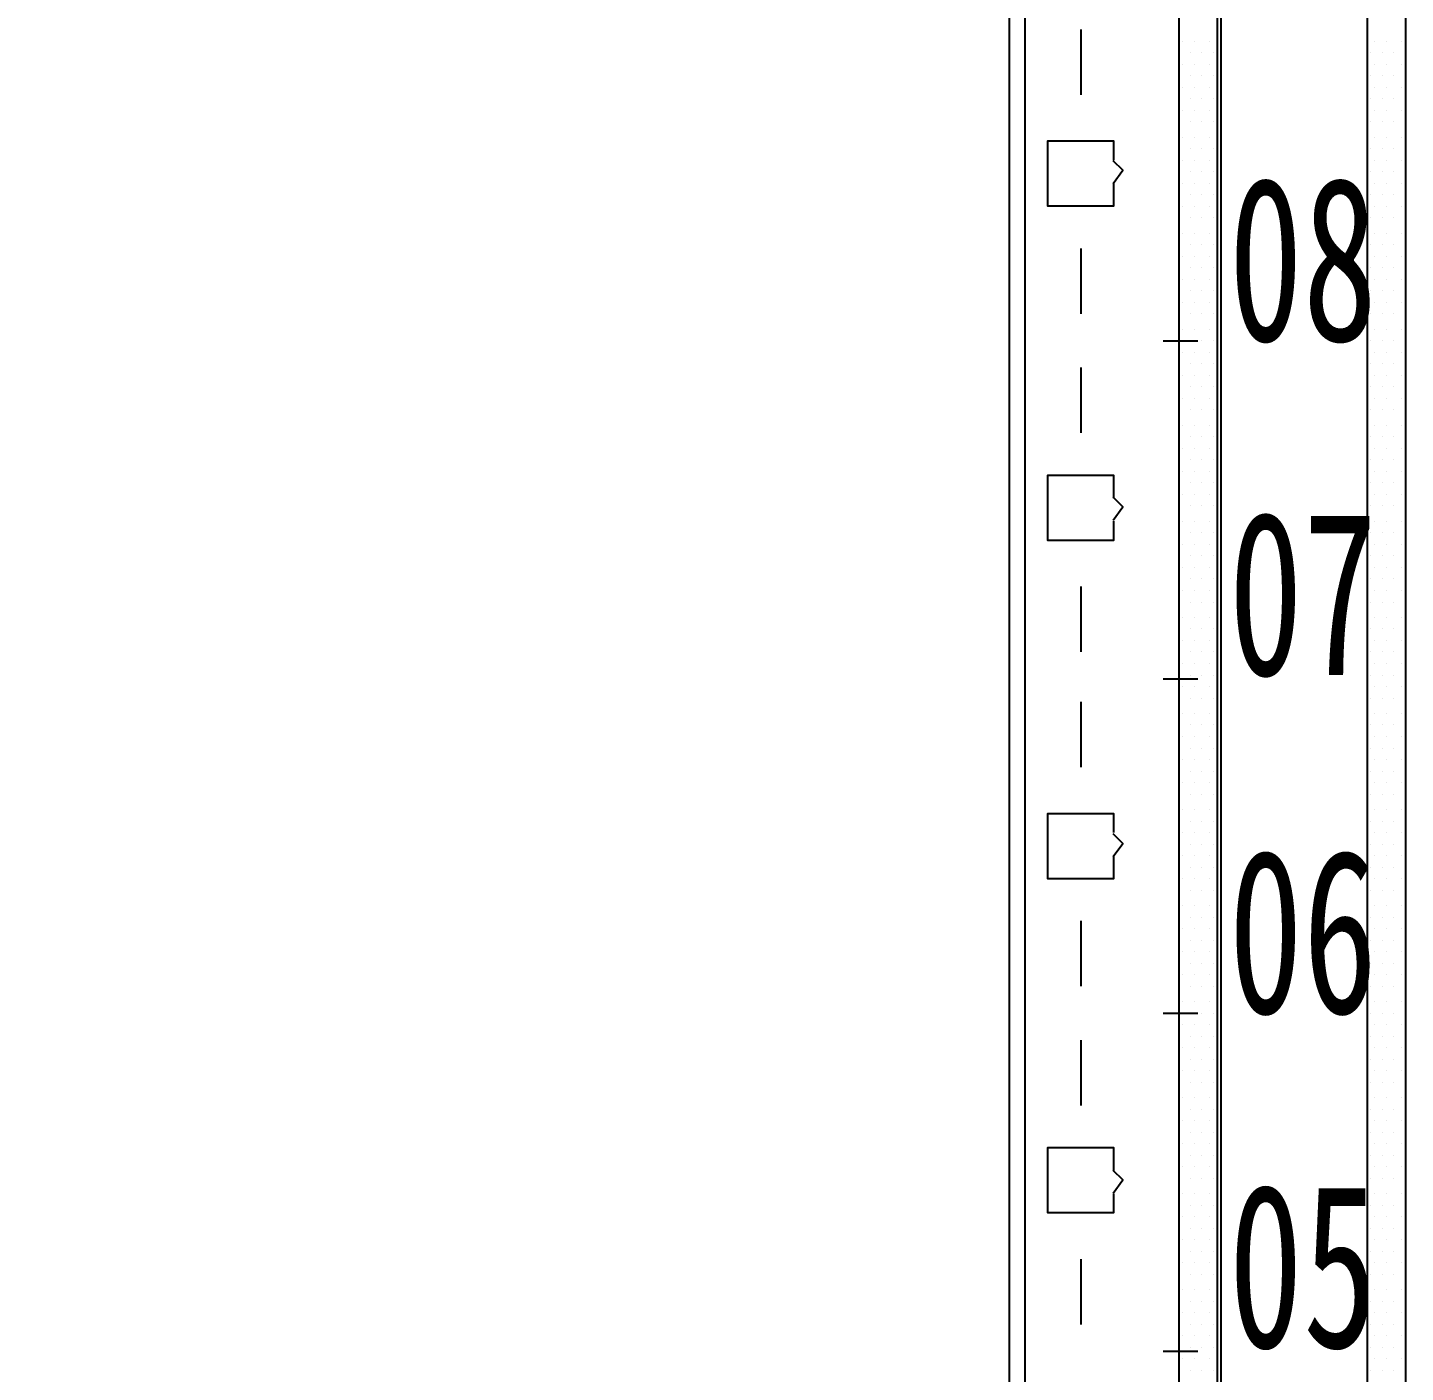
# Model space of a CAD drawing. Header units: metres. Extents: x 17 to 1264, y 17 to 859.
# Drawn here: x 422.3 to 473.9, y 175.3 to 225.7 of the extents above; entities that cross this region are included whole.
import ezdxf

# ---------------------------------------------------------------- set-up
doc = ezdxf.new("R2010")
doc.units = ezdxf.units.M
for name, color, linetype in [('LINES', 7, 'Continuous'), ('POLYLINES', 4, 'Continuous'), ('RECTS', 7, 'Continuous'), ('TEXTS', 3, 'Continuous')]:
    doc.layers.add(name, color=color, linetype=linetype)

msp = doc.modelspace()

# ---------------------------------------------------------------- linework, layer by layer
at = {"layer": 'LINES'}
for p, q in [((459.066, 125.712), (459.066, 721.008)), ((461.73, 225.648), (461.73, 223.2)), ((465.546, 225.216), (465.546, 225.216)), ((465.978, 225.216), (465.978, 225.216)), ((466.554, 225.216), (466.554, 225.216)), ((472.746, 225.216), (472.746, 225.216)), ((473.178, 225.216), (473.178, 225.216)), ((473.754, 225.216), (473.754, 225.216)), ((465.834, 224.784), (465.834, 224.784)), ((466.266, 224.784), (466.266, 224.784)), ((466.698, 224.784), (466.698, 224.784)), ((472.602, 224.784), (472.602, 224.784)), ((473.034, 224.784), (473.034, 224.784)), ((473.466, 224.784), (473.466, 224.784)), ((465.546, 224.352), (465.546, 224.352)), ((465.978, 224.352), (465.978, 224.352)), ((466.554, 224.352), (466.554, 224.352)), ((472.746, 224.352), (472.746, 224.352)), ((473.178, 224.352), (473.178, 224.352)), ((473.754, 224.352), (473.754, 224.352)), ((465.834, 223.92), (465.834, 223.92)), ((466.266, 223.92), (466.266, 223.92)), ((466.698, 223.92), (466.698, 223.92)), ((472.602, 223.92), (472.602, 223.92)), ((473.034, 223.92), (473.034, 223.92)), ((473.466, 223.92), (473.466, 223.92)), ((465.546, 223.488), (465.546, 223.488)), ((465.834, 223.056), (465.834, 223.056)), ((465.978, 223.488), (465.978, 223.488)), ((466.266, 223.056), (466.266, 223.056)), ((466.554, 223.488), (466.554, 223.488)), ((466.698, 223.056), (466.698, 223.056)), ((472.602, 223.056), (472.602, 223.056)), ((472.746, 223.488), (472.746, 223.488)), ((473.034, 223.056), (473.034, 223.056)), ((473.178, 223.488), (473.178, 223.488)), ((473.466, 223.056), (473.466, 223.056)), ((473.754, 223.488), (473.754, 223.488)), ((465.546, 222.624), (465.546, 222.624)), ((465.978, 222.624), (465.978, 222.624)), ((466.554, 222.624), (466.554, 222.624)), ((472.746, 222.624), (472.746, 222.624)), ((473.178, 222.624), (473.178, 222.624)), ((473.754, 222.624), (473.754, 222.624)), ((465.834, 222.192), (465.834, 222.192)), ((466.266, 222.192), (466.266, 222.192)), ((466.698, 222.192), (466.698, 222.192)), ((472.602, 222.192), (472.602, 222.192)), ((473.034, 222.192), (473.034, 222.192)), ((473.466, 222.192), (473.466, 222.192)), ((465.546, 221.616), (465.546, 221.616)), ((465.978, 221.616), (465.978, 221.616)), ((466.554, 221.616), (466.554, 221.616)), ((472.746, 221.616), (472.746, 221.616)), ((473.178, 221.616), (473.178, 221.616)), ((473.754, 221.616), (473.754, 221.616)), ((465.834, 221.184), (465.834, 221.184)), ((466.266, 221.184), (466.266, 221.184)), ((466.698, 221.184), (466.698, 221.184)), ((472.602, 221.184), (472.602, 221.184)), ((473.034, 221.184), (473.034, 221.184)), ((473.466, 221.184), (473.466, 221.184)), ((465.546, 220.752), (465.546, 220.752)), ((465.978, 220.752), (465.978, 220.752)), ((466.554, 220.752), (466.554, 220.752)), ((472.746, 220.752), (472.746, 220.752)), ((473.178, 220.752), (473.178, 220.752)), ((473.754, 220.752), (473.754, 220.752)), ((465.834, 220.32), (465.834, 220.32)), ((466.266, 220.32), (466.266, 220.32)), ((466.698, 220.32), (466.698, 220.32)), ((472.602, 220.32), (472.602, 220.32)), ((473.034, 220.32), (473.034, 220.32)), ((473.466, 220.32), (473.466, 220.32)), ((465.546, 219.888), (465.546, 219.888)), ((465.834, 219.456), (465.834, 219.456)), ((465.978, 219.888), (465.978, 219.888)), ((466.266, 219.456), (466.266, 219.456)), ((466.554, 219.888), (466.554, 219.888)), ((466.698, 219.456), (466.698, 219.456)), ((472.602, 219.456), (472.602, 219.456)), ((472.746, 219.888), (472.746, 219.888)), ((473.034, 219.456), (473.034, 219.456)), ((473.178, 219.888), (473.178, 219.888)), ((473.466, 219.456), (473.466, 219.456)), ((473.754, 219.888), (473.754, 219.888)), ((465.546, 219.024), (465.546, 219.024)), ((465.978, 219.024), (465.978, 219.024)), ((466.554, 219.024), (466.554, 219.024)), ((472.746, 219.024), (472.746, 219.024)), ((473.178, 219.024), (473.178, 219.024)), ((473.754, 219.024), (473.754, 219.024)), ((465.834, 218.592), (465.834, 218.592)), ((466.266, 218.592), (466.266, 218.592)), ((466.698, 218.592), (466.698, 218.592)), ((472.602, 218.592), (472.602, 218.592)), ((473.034, 218.592), (473.034, 218.592)), ((473.466, 218.592), (473.466, 218.592)), ((465.546, 218.016), (465.546, 218.016)), ((465.978, 218.016), (465.978, 218.016)), ((466.554, 218.016), (466.554, 218.016)), ((472.746, 218.016), (472.746, 218.016)), ((473.178, 218.016), (473.178, 218.016)), ((473.754, 218.016), (473.754, 218.016)), ((461.73, 217.44), (461.73, 214.992)), ((465.834, 217.584), (465.834, 217.584)), ((466.266, 217.584), (466.266, 217.584)), ((466.698, 217.584), (466.698, 217.584)), ((472.602, 217.584), (472.602, 217.584)), ((473.034, 217.584), (473.034, 217.584)), ((473.466, 217.584), (473.466, 217.584)), ((465.546, 217.152), (465.546, 217.152)), ((465.978, 217.152), (465.978, 217.152)), ((466.554, 217.152), (466.554, 217.152)), ((472.746, 217.152), (472.746, 217.152)), ((473.178, 217.152), (473.178, 217.152)), ((473.754, 217.152), (473.754, 217.152)), ((465.834, 216.72), (465.834, 216.72)), ((466.266, 216.72), (466.266, 216.72)), ((466.698, 216.72), (466.698, 216.72)), ((472.602, 216.72), (472.602, 216.72)), ((473.034, 216.72), (473.034, 216.72)), ((473.466, 216.72), (473.466, 216.72)), ((465.546, 216.288), (465.546, 216.288)), ((465.834, 215.856), (465.834, 215.856)), ((465.978, 216.288), (465.978, 216.288)), ((466.266, 215.856), (466.266, 215.856)), ((466.554, 216.288), (466.554, 216.288)), ((466.698, 215.856), (466.698, 215.856)), ((472.602, 215.856), (472.602, 215.856)), ((472.746, 216.288), (472.746, 216.288)), ((473.034, 215.856), (473.034, 215.856)), ((473.178, 216.288), (473.178, 216.288)), ((473.466, 215.856), (473.466, 215.856)), ((473.754, 216.288), (473.754, 216.288)), ((465.546, 215.424), (465.546, 215.424)), ((465.978, 215.424), (465.978, 215.424)), ((466.554, 215.424), (466.554, 215.424)), ((472.746, 215.424), (472.746, 215.424)), ((473.178, 215.424), (473.178, 215.424)), ((473.754, 215.424), (473.754, 215.424)), ((465.834, 214.992), (465.834, 214.992)), ((466.266, 214.992), (466.266, 214.992)), ((466.698, 214.992), (466.698, 214.992)), ((472.602, 214.992), (472.602, 214.992)), ((473.034, 214.992), (473.034, 214.992)), ((473.466, 214.992), (473.466, 214.992)), ((465.546, 214.416), (465.546, 214.416)), ((465.978, 214.416), (465.978, 214.416)), ((466.554, 214.416), (466.554, 214.416)), ((472.746, 214.416), (472.746, 214.416)), ((473.178, 214.416), (473.178, 214.416)), ((473.754, 214.416), (473.754, 214.416)), ((464.826, 213.984), (466.122, 213.984)), ((464.826, 213.984), (466.122, 213.984)), ((464.826, 213.984), (466.122, 213.984)), ((464.826, 213.984), (466.122, 213.984)), ((465.834, 213.984), (465.834, 213.984)), ((466.266, 213.984), (466.266, 213.984)), ((466.698, 213.984), (466.698, 213.984)), ((472.602, 213.984), (472.602, 213.984)), ((473.034, 213.984), (473.034, 213.984)), ((473.466, 213.984), (473.466, 213.984)), ((465.546, 213.552), (465.546, 213.552)), ((465.978, 213.552), (465.978, 213.552)), ((466.554, 213.552), (466.554, 213.552)), ((472.746, 213.552), (472.746, 213.552)), ((473.178, 213.552), (473.178, 213.552)), ((473.754, 213.552), (473.754, 213.552)), ((461.73, 212.976), (461.73, 210.528)), ((465.834, 213.12), (465.834, 213.12)), ((466.266, 213.12), (466.266, 213.12)), ((466.698, 213.12), (466.698, 213.12)), ((472.602, 213.12), (472.602, 213.12)), ((473.034, 213.12), (473.034, 213.12)), ((473.466, 213.12), (473.466, 213.12)), ((465.546, 212.688), (465.546, 212.688)), ((465.834, 212.256), (465.834, 212.256)), ((465.978, 212.688), (465.978, 212.688)), ((466.266, 212.256), (466.266, 212.256)), ((466.554, 212.688), (466.554, 212.688)), ((466.698, 212.256), (466.698, 212.256)), ((472.602, 212.256), (472.602, 212.256)), ((472.746, 212.688), (472.746, 212.688)), ((473.034, 212.256), (473.034, 212.256)), ((473.178, 212.688), (473.178, 212.688)), ((473.466, 212.256), (473.466, 212.256)), ((473.754, 212.688), (473.754, 212.688)), ((465.546, 211.824), (465.546, 211.824)), ((465.978, 211.824), (465.978, 211.824)), ((466.554, 211.824), (466.554, 211.824)), ((472.746, 211.824), (472.746, 211.824)), ((473.178, 211.824), (473.178, 211.824)), ((473.754, 211.824), (473.754, 211.824)), ((465.834, 211.392), (465.834, 211.392)), ((466.266, 211.392), (466.266, 211.392)), ((466.698, 211.392), (466.698, 211.392)), ((472.602, 211.392), (472.602, 211.392)), ((473.034, 211.392), (473.034, 211.392)), ((473.466, 211.392), (473.466, 211.392)), ((465.546, 210.816), (465.546, 210.816)), ((465.978, 210.816), (465.978, 210.816)), ((466.554, 210.816), (466.554, 210.816)), ((472.746, 210.816), (472.746, 210.816)), ((473.178, 210.816), (473.178, 210.816)), ((473.754, 210.816), (473.754, 210.816)), ((465.834, 210.384), (465.834, 210.384)), ((466.266, 210.384), (466.266, 210.384)), ((466.698, 210.384), (466.698, 210.384)), ((472.602, 210.384), (472.602, 210.384)), ((473.034, 210.384), (473.034, 210.384)), ((473.466, 210.384), (473.466, 210.384)), ((465.546, 209.952), (465.546, 209.952)), ((465.978, 209.952), (465.978, 209.952)), ((466.554, 209.952), (466.554, 209.952)), ((472.746, 209.952), (472.746, 209.952)), ((473.178, 209.952), (473.178, 209.952)), ((473.754, 209.952), (473.754, 209.952)), ((465.546, 209.088), (465.546, 209.088)), ((465.834, 209.52), (465.834, 209.52)), ((465.978, 209.088), (465.978, 209.088)), ((466.266, 209.52), (466.266, 209.52)), ((466.554, 209.088), (466.554, 209.088)), ((466.698, 209.52), (466.698, 209.52)), ((472.602, 209.52), (472.602, 209.52)), ((472.746, 209.088), (472.746, 209.088)), ((473.034, 209.52), (473.034, 209.52)), ((473.178, 209.088), (473.178, 209.088)), ((473.466, 209.52), (473.466, 209.52)), ((473.754, 209.088), (473.754, 209.088)), ((465.834, 208.656), (465.834, 208.656)), ((466.266, 208.656), (466.266, 208.656)), ((466.698, 208.656), (466.698, 208.656)), ((472.602, 208.656), (472.602, 208.656)), ((473.034, 208.656), (473.034, 208.656)), ((473.466, 208.656), (473.466, 208.656)), ((465.546, 208.224), (465.546, 208.224)), ((465.978, 208.224), (465.978, 208.224)), ((466.554, 208.224), (466.554, 208.224)), ((472.746, 208.224), (472.746, 208.224)), ((473.178, 208.224), (473.178, 208.224)), ((473.754, 208.224), (473.754, 208.224)), ((465.834, 207.792), (465.834, 207.792)), ((466.266, 207.792), (466.266, 207.792)), ((466.698, 207.792), (466.698, 207.792)), ((472.602, 207.792), (472.602, 207.792)), ((473.034, 207.792), (473.034, 207.792)), ((473.466, 207.792), (473.466, 207.792)), ((465.546, 207.216), (465.546, 207.216)), ((465.978, 207.216), (465.978, 207.216)), ((466.554, 207.216), (466.554, 207.216)), ((472.746, 207.216), (472.746, 207.216)), ((473.178, 207.216), (473.178, 207.216)), ((473.754, 207.216), (473.754, 207.216)), ((465.834, 206.784), (465.834, 206.784)), ((466.266, 206.784), (466.266, 206.784)), ((466.698, 206.784), (466.698, 206.784)), ((472.602, 206.784), (472.602, 206.784)), ((473.034, 206.784), (473.034, 206.784)), ((473.466, 206.784), (473.466, 206.784)), ((465.546, 206.352), (465.546, 206.352)), ((465.978, 206.352), (465.978, 206.352)), ((466.554, 206.352), (466.554, 206.352)), ((472.746, 206.352), (472.746, 206.352)), ((473.178, 206.352), (473.178, 206.352)), ((473.754, 206.352), (473.754, 206.352)), ((465.546, 205.488), (465.546, 205.488)), ((465.834, 205.92), (465.834, 205.92)), ((465.978, 205.488), (465.978, 205.488)), ((466.266, 205.92), (466.266, 205.92)), ((466.554, 205.488), (466.554, 205.488)), ((466.698, 205.92), (466.698, 205.92)), ((472.602, 205.92), (472.602, 205.92)), ((472.746, 205.488), (472.746, 205.488)), ((473.034, 205.92), (473.034, 205.92)), ((473.178, 205.488), (473.178, 205.488)), ((473.466, 205.92), (473.466, 205.92)), ((473.754, 205.488), (473.754, 205.488)), ((465.834, 205.056), (465.834, 205.056)), ((466.266, 205.056), (466.266, 205.056)), ((466.698, 205.056), (466.698, 205.056)), ((472.602, 205.056), (472.602, 205.056)), ((473.034, 205.056), (473.034, 205.056)), ((473.466, 205.056), (473.466, 205.056)), ((461.73, 204.768), (461.73, 202.32)), ((465.546, 204.624), (465.546, 204.624)), ((465.978, 204.624), (465.978, 204.624)), ((466.554, 204.624), (466.554, 204.624)), ((472.746, 204.624), (472.746, 204.624)), ((473.178, 204.624), (473.178, 204.624)), ((473.754, 204.624), (473.754, 204.624)), ((465.834, 204.192), (465.834, 204.192)), ((466.266, 204.192), (466.266, 204.192)), ((466.698, 204.192), (466.698, 204.192)), ((472.602, 204.192), (472.602, 204.192)), ((473.034, 204.192), (473.034, 204.192)), ((473.466, 204.192), (473.466, 204.192)), ((465.546, 203.616), (465.546, 203.616)), ((465.978, 203.616), (465.978, 203.616)), ((466.554, 203.616), (466.554, 203.616)), ((472.746, 203.616), (472.746, 203.616)), ((473.178, 203.616), (473.178, 203.616)), ((473.754, 203.616), (473.754, 203.616)), ((465.834, 203.184), (465.834, 203.184)), ((466.266, 203.184), (466.266, 203.184)), ((466.698, 203.184), (466.698, 203.184)), ((472.602, 203.184), (472.602, 203.184)), ((473.034, 203.184), (473.034, 203.184)), ((473.466, 203.184), (473.466, 203.184)), ((465.546, 202.752), (465.546, 202.752)), ((465.978, 202.752), (465.978, 202.752)), ((466.554, 202.752), (466.554, 202.752)), ((472.746, 202.752), (472.746, 202.752)), ((473.178, 202.752), (473.178, 202.752)), ((473.754, 202.752), (473.754, 202.752)), ((465.546, 201.888), (465.546, 201.888)), ((465.834, 202.32), (465.834, 202.32)), ((465.978, 201.888), (465.978, 201.888)), ((466.266, 202.32), (466.266, 202.32)), ((466.554, 201.888), (466.554, 201.888)), ((466.698, 202.32), (466.698, 202.32)), ((472.602, 202.32), (472.602, 202.32)), ((472.746, 201.888), (472.746, 201.888)), ((473.034, 202.32), (473.034, 202.32)), ((473.178, 201.888), (473.178, 201.888)), ((473.466, 202.32), (473.466, 202.32)), ((473.754, 201.888), (473.754, 201.888)), ((465.834, 201.456), (465.834, 201.456)), ((466.266, 201.456), (466.266, 201.456)), ((466.698, 201.456), (466.698, 201.456)), ((472.602, 201.456), (472.602, 201.456)), ((473.034, 201.456), (473.034, 201.456)), ((473.466, 201.456), (473.466, 201.456)), ((464.826, 201.312), (466.122, 201.312)), ((464.826, 201.312), (466.122, 201.312)), ((464.826, 201.312), (466.122, 201.312)), ((464.826, 201.312), (466.122, 201.312)), ((465.546, 201.024), (465.546, 201.024)), ((465.978, 201.024), (465.978, 201.024)), ((466.554, 201.024), (466.554, 201.024)), ((472.746, 201.024), (472.746, 201.024)), ((473.178, 201.024), (473.178, 201.024)), ((473.754, 201.024), (473.754, 201.024)), ((461.73, 200.448), (461.73, 198)), ((465.834, 200.592), (465.834, 200.592)), ((466.266, 200.592), (466.266, 200.592)), ((466.698, 200.592), (466.698, 200.592)), ((472.602, 200.592), (472.602, 200.592)), ((473.034, 200.592), (473.034, 200.592)), ((473.466, 200.592), (473.466, 200.592)), ((465.546, 200.016), (465.546, 200.016)), ((465.978, 200.016), (465.978, 200.016)), ((466.554, 200.016), (466.554, 200.016)), ((472.746, 200.016), (472.746, 200.016)), ((473.178, 200.016), (473.178, 200.016)), ((473.754, 200.016), (473.754, 200.016)), ((465.834, 199.584), (465.834, 199.584)), ((466.266, 199.584), (466.266, 199.584)), ((466.698, 199.584), (466.698, 199.584)), ((472.602, 199.584), (472.602, 199.584)), ((473.034, 199.584), (473.034, 199.584)), ((473.466, 199.584), (473.466, 199.584)), ((465.546, 199.152), (465.546, 199.152)), ((465.978, 199.152), (465.978, 199.152)), ((466.554, 199.152), (466.554, 199.152)), ((472.746, 199.152), (472.746, 199.152)), ((473.178, 199.152), (473.178, 199.152)), ((473.754, 199.152), (473.754, 199.152)), ((465.546, 198.288), (465.546, 198.288)), ((465.834, 198.72), (465.834, 198.72)), ((465.978, 198.288), (465.978, 198.288)), ((466.266, 198.72), (466.266, 198.72)), ((466.554, 198.288), (466.554, 198.288)), ((466.698, 198.72), (466.698, 198.72)), ((472.602, 198.72), (472.602, 198.72)), ((472.746, 198.288), (472.746, 198.288)), ((473.034, 198.72), (473.034, 198.72)), ((473.178, 198.288), (473.178, 198.288)), ((473.466, 198.72), (473.466, 198.72)), ((473.754, 198.288), (473.754, 198.288)), ((465.834, 197.856), (465.834, 197.856)), ((466.266, 197.856), (466.266, 197.856)), ((466.698, 197.856), (466.698, 197.856)), ((472.602, 197.856), (472.602, 197.856)), ((473.034, 197.856), (473.034, 197.856)), ((473.466, 197.856), (473.466, 197.856)), ((465.546, 197.424), (465.546, 197.424)), ((465.978, 197.424), (465.978, 197.424)), ((466.554, 197.424), (466.554, 197.424)), ((472.746, 197.424), (472.746, 197.424)), ((473.178, 197.424), (473.178, 197.424)), ((473.754, 197.424), (473.754, 197.424)), ((465.834, 196.992), (465.834, 196.992)), ((466.266, 196.992), (466.266, 196.992)), ((466.698, 196.992), (466.698, 196.992)), ((472.602, 196.992), (472.602, 196.992)), ((473.034, 196.992), (473.034, 196.992)), ((473.466, 196.992), (473.466, 196.992)), ((465.546, 196.416), (465.546, 196.416)), ((465.978, 196.416), (465.978, 196.416)), ((466.554, 196.416), (466.554, 196.416)), ((472.746, 196.416), (472.746, 196.416)), ((473.178, 196.416), (473.178, 196.416)), ((473.754, 196.416), (473.754, 196.416)), ((465.834, 195.984), (465.834, 195.984)), ((466.266, 195.984), (466.266, 195.984)), ((466.698, 195.984), (466.698, 195.984)), ((472.602, 195.984), (472.602, 195.984)), ((473.034, 195.984), (473.034, 195.984)), ((473.466, 195.984), (473.466, 195.984)), ((465.546, 195.552), (465.546, 195.552)), ((465.978, 195.552), (465.978, 195.552)), ((466.554, 195.552), (466.554, 195.552)), ((472.746, 195.552), (472.746, 195.552)), ((473.178, 195.552), (473.178, 195.552)), ((473.754, 195.552), (473.754, 195.552)), ((465.546, 194.688), (465.546, 194.688)), ((465.834, 195.12), (465.834, 195.12)), ((465.978, 194.688), (465.978, 194.688)), ((466.266, 195.12), (466.266, 195.12)), ((466.554, 194.688), (466.554, 194.688)), ((466.698, 195.12), (466.698, 195.12)), ((472.602, 195.12), (472.602, 195.12)), ((472.746, 194.688), (472.746, 194.688)), ((473.034, 195.12), (473.034, 195.12)), ((473.178, 194.688), (473.178, 194.688)), ((473.466, 195.12), (473.466, 195.12)), ((473.754, 194.688), (473.754, 194.688)), ((465.834, 194.256), (465.834, 194.256)), ((466.266, 194.256), (466.266, 194.256)), ((466.698, 194.256), (466.698, 194.256)), ((472.602, 194.256), (472.602, 194.256)), ((473.034, 194.256), (473.034, 194.256)), ((473.466, 194.256), (473.466, 194.256)), ((465.546, 193.824), (465.546, 193.824)), ((465.978, 193.824), (465.978, 193.824)), ((466.554, 193.824), (466.554, 193.824)), ((472.746, 193.824), (472.746, 193.824)), ((473.178, 193.824), (473.178, 193.824)), ((473.754, 193.824), (473.754, 193.824)), ((465.834, 193.392), (465.834, 193.392)), ((466.266, 193.392), (466.266, 193.392)), ((466.698, 193.392), (466.698, 193.392)), ((472.602, 193.392), (472.602, 193.392)), ((473.034, 193.392), (473.034, 193.392)), ((473.466, 193.392), (473.466, 193.392)), ((465.546, 192.816), (465.546, 192.816)), ((465.978, 192.816), (465.978, 192.816)), ((466.554, 192.816), (466.554, 192.816)), ((472.746, 192.816), (472.746, 192.816)), ((473.178, 192.816), (473.178, 192.816)), ((473.754, 192.816), (473.754, 192.816)), ((461.73, 192.24), (461.73, 189.792)), ((465.834, 192.384), (465.834, 192.384)), ((466.266, 192.384), (466.266, 192.384)), ((466.698, 192.384), (466.698, 192.384)), ((472.602, 192.384), (472.602, 192.384)), ((473.034, 192.384), (473.034, 192.384)), ((473.466, 192.384), (473.466, 192.384)), ((465.546, 191.952), (465.546, 191.952)), ((465.978, 191.952), (465.978, 191.952)), ((466.554, 191.952), (466.554, 191.952)), ((472.746, 191.952), (472.746, 191.952)), ((473.178, 191.952), (473.178, 191.952)), ((473.754, 191.952), (473.754, 191.952)), ((465.546, 191.088), (465.546, 191.088)), ((465.834, 191.52), (465.834, 191.52)), ((465.978, 191.088), (465.978, 191.088)), ((466.266, 191.52), (466.266, 191.52)), ((466.554, 191.088), (466.554, 191.088)), ((466.698, 191.52), (466.698, 191.52)), ((472.602, 191.52), (472.602, 191.52)), ((472.746, 191.088), (472.746, 191.088)), ((473.034, 191.52), (473.034, 191.52)), ((473.178, 191.088), (473.178, 191.088)), ((473.466, 191.52), (473.466, 191.52)), ((473.754, 191.088), (473.754, 191.088)), ((465.834, 190.656), (465.834, 190.656)), ((466.266, 190.656), (466.266, 190.656)), ((466.698, 190.656), (466.698, 190.656)), ((472.602, 190.656), (472.602, 190.656)), ((473.034, 190.656), (473.034, 190.656)), ((473.466, 190.656), (473.466, 190.656)), ((465.546, 190.224), (465.546, 190.224)), ((465.978, 190.224), (465.978, 190.224)), ((466.554, 190.224), (466.554, 190.224)), ((472.746, 190.224), (472.746, 190.224)), ((473.178, 190.224), (473.178, 190.224)), ((473.754, 190.224), (473.754, 190.224)), ((465.834, 189.792), (465.834, 189.792)), ((466.266, 189.792), (466.266, 189.792)), ((466.698, 189.792), (466.698, 189.792)), ((472.602, 189.792), (472.602, 189.792)), ((473.034, 189.792), (473.034, 189.792)), ((473.466, 189.792), (473.466, 189.792)), ((465.546, 189.216), (465.546, 189.216)), ((465.978, 189.216), (465.978, 189.216)), ((466.554, 189.216), (466.554, 189.216)), ((472.746, 189.216), (472.746, 189.216)), ((473.178, 189.216), (473.178, 189.216)), ((473.754, 189.216), (473.754, 189.216)), ((464.826, 188.784), (466.122, 188.784)), ((464.826, 188.784), (466.122, 188.784)), ((464.826, 188.784), (466.122, 188.784)), ((464.826, 188.784), (466.122, 188.784)), ((465.834, 188.784), (465.834, 188.784)), ((466.266, 188.784), (466.266, 188.784)), ((466.698, 188.784), (466.698, 188.784)), ((472.602, 188.784), (472.602, 188.784)), ((473.034, 188.784), (473.034, 188.784)), ((473.466, 188.784), (473.466, 188.784)), ((465.546, 188.352), (465.546, 188.352)), ((465.834, 187.92), (465.834, 187.92)), ((465.978, 188.352), (465.978, 188.352)), ((466.266, 187.92), (466.266, 187.92)), ((466.554, 188.352), (466.554, 188.352)), ((466.698, 187.92), (466.698, 187.92)), ((472.602, 187.92), (472.602, 187.92)), ((472.746, 188.352), (472.746, 188.352)), ((473.034, 187.92), (473.034, 187.92)), ((473.178, 188.352), (473.178, 188.352)), ((473.466, 187.92), (473.466, 187.92)), ((473.754, 188.352), (473.754, 188.352)), ((461.73, 187.776), (461.73, 185.328)), ((465.546, 187.488), (465.546, 187.488)), ((465.978, 187.488), (465.978, 187.488)), ((466.554, 187.488), (466.554, 187.488)), ((472.746, 187.488), (472.746, 187.488)), ((473.178, 187.488), (473.178, 187.488)), ((473.754, 187.488), (473.754, 187.488)), ((465.834, 187.056), (465.834, 187.056)), ((466.266, 187.056), (466.266, 187.056)), ((466.698, 187.056), (466.698, 187.056)), ((472.602, 187.056), (472.602, 187.056)), ((473.034, 187.056), (473.034, 187.056)), ((473.466, 187.056), (473.466, 187.056)), ((465.546, 186.624), (465.546, 186.624)), ((465.978, 186.624), (465.978, 186.624)), ((466.554, 186.624), (466.554, 186.624)), ((472.746, 186.624), (472.746, 186.624)), ((473.178, 186.624), (473.178, 186.624)), ((473.754, 186.624), (473.754, 186.624)), ((465.834, 186.192), (465.834, 186.192)), ((466.266, 186.192), (466.266, 186.192)), ((466.698, 186.192), (466.698, 186.192)), ((472.602, 186.192), (472.602, 186.192)), ((473.034, 186.192), (473.034, 186.192)), ((473.466, 186.192), (473.466, 186.192)), ((465.546, 185.616), (465.546, 185.616)), ((465.978, 185.616), (465.978, 185.616)), ((466.554, 185.616), (466.554, 185.616)), ((472.746, 185.616), (472.746, 185.616)), ((473.178, 185.616), (473.178, 185.616)), ((473.754, 185.616), (473.754, 185.616)), ((465.834, 185.184), (465.834, 185.184)), ((466.266, 185.184), (466.266, 185.184)), ((466.698, 185.184), (466.698, 185.184)), ((472.602, 185.184), (472.602, 185.184)), ((473.034, 185.184), (473.034, 185.184)), ((473.466, 185.184), (473.466, 185.184)), ((465.546, 184.752), (465.546, 184.752)), ((465.834, 184.32), (465.834, 184.32)), ((465.978, 184.752), (465.978, 184.752)), ((466.266, 184.32), (466.266, 184.32)), ((466.554, 184.752), (466.554, 184.752)), ((466.698, 184.32), (466.698, 184.32)), ((472.602, 184.32), (472.602, 184.32)), ((472.746, 184.752), (472.746, 184.752)), ((473.034, 184.32), (473.034, 184.32)), ((473.178, 184.752), (473.178, 184.752)), ((473.466, 184.32), (473.466, 184.32)), ((473.754, 184.752), (473.754, 184.752)), ((465.546, 183.888), (465.546, 183.888)), ((465.978, 183.888), (465.978, 183.888)), ((466.554, 183.888), (466.554, 183.888)), ((472.746, 183.888), (472.746, 183.888)), ((473.178, 183.888), (473.178, 183.888)), ((473.754, 183.888), (473.754, 183.888)), ((465.834, 183.456), (465.834, 183.456)), ((466.266, 183.456), (466.266, 183.456)), ((466.698, 183.456), (466.698, 183.456)), ((472.602, 183.456), (472.602, 183.456)), ((473.034, 183.456), (473.034, 183.456)), ((473.466, 183.456), (473.466, 183.456)), ((465.546, 183.024), (465.546, 183.024)), ((465.978, 183.024), (465.978, 183.024)), ((466.554, 183.024), (466.554, 183.024)), ((472.746, 183.024), (472.746, 183.024)), ((473.178, 183.024), (473.178, 183.024)), ((473.754, 183.024), (473.754, 183.024)), ((465.834, 182.592), (465.834, 182.592)), ((466.266, 182.592), (466.266, 182.592)), ((466.698, 182.592), (466.698, 182.592)), ((472.602, 182.592), (472.602, 182.592)), ((473.034, 182.592), (473.034, 182.592)), ((473.466, 182.592), (473.466, 182.592)), ((465.546, 182.016), (465.546, 182.016)), ((465.978, 182.016), (465.978, 182.016)), ((466.554, 182.016), (466.554, 182.016)), ((472.746, 182.016), (472.746, 182.016)), ((473.178, 182.016), (473.178, 182.016)), ((473.754, 182.016), (473.754, 182.016)), ((465.834, 181.584), (465.834, 181.584)), ((466.266, 181.584), (466.266, 181.584)), ((466.698, 181.584), (466.698, 181.584)), ((472.602, 181.584), (472.602, 181.584)), ((473.034, 181.584), (473.034, 181.584)), ((473.466, 181.584), (473.466, 181.584)), ((465.546, 181.152), (465.546, 181.152)), ((465.834, 180.72), (465.834, 180.72)), ((465.978, 181.152), (465.978, 181.152)), ((466.266, 180.72), (466.266, 180.72)), ((466.554, 181.152), (466.554, 181.152)), ((466.698, 180.72), (466.698, 180.72)), ((472.602, 180.72), (472.602, 180.72)), ((472.746, 181.152), (472.746, 181.152)), ((473.034, 180.72), (473.034, 180.72)), ((473.178, 181.152), (473.178, 181.152)), ((473.466, 180.72), (473.466, 180.72)), ((473.754, 181.152), (473.754, 181.152)), ((465.546, 180.288), (465.546, 180.288)), ((465.978, 180.288), (465.978, 180.288)), ((466.554, 180.288), (466.554, 180.288)), ((472.746, 180.288), (472.746, 180.288)), ((473.178, 180.288), (473.178, 180.288)), ((473.754, 180.288), (473.754, 180.288)), ((465.834, 179.856), (465.834, 179.856)), ((466.266, 179.856), (466.266, 179.856)), ((466.698, 179.856), (466.698, 179.856)), ((472.602, 179.856), (472.602, 179.856)), ((473.034, 179.856), (473.034, 179.856)), ((473.466, 179.856), (473.466, 179.856)), ((461.73, 179.568), (461.73, 177.12)), ((465.546, 179.424), (465.546, 179.424)), ((465.978, 179.424), (465.978, 179.424)), ((466.554, 179.424), (466.554, 179.424)), ((472.746, 179.424), (472.746, 179.424)), ((473.178, 179.424), (473.178, 179.424)), ((473.754, 179.424), (473.754, 179.424)), ((465.834, 178.992), (465.834, 178.992)), ((466.266, 178.992), (466.266, 178.992)), ((466.698, 178.992), (466.698, 178.992)), ((472.602, 178.992), (472.602, 178.992)), ((473.034, 178.992), (473.034, 178.992)), ((473.466, 178.992), (473.466, 178.992)), ((465.546, 178.416), (465.546, 178.416)), ((465.978, 178.416), (465.978, 178.416)), ((466.554, 178.416), (466.554, 178.416)), ((472.746, 178.416), (472.746, 178.416)), ((473.178, 178.416), (473.178, 178.416)), ((473.754, 178.416), (473.754, 178.416)), ((465.834, 177.984), (465.834, 177.984)), ((466.266, 177.984), (466.266, 177.984)), ((466.698, 177.984), (466.698, 177.984)), ((472.602, 177.984), (472.602, 177.984)), ((473.034, 177.984), (473.034, 177.984)), ((473.466, 177.984), (473.466, 177.984)), ((465.546, 177.552), (465.546, 177.552)), ((465.834, 177.12), (465.834, 177.12)), ((465.978, 177.552), (465.978, 177.552)), ((466.266, 177.12), (466.266, 177.12)), ((466.554, 177.552), (466.554, 177.552)), ((466.698, 177.12), (466.698, 177.12)), ((472.602, 177.12), (472.602, 177.12)), ((472.746, 177.552), (472.746, 177.552)), ((473.034, 177.12), (473.034, 177.12)), ((473.178, 177.552), (473.178, 177.552)), ((473.466, 177.12), (473.466, 177.12)), ((473.754, 177.552), (473.754, 177.552)), ((465.546, 176.688), (465.546, 176.688)), ((465.978, 176.688), (465.978, 176.688)), ((466.554, 176.688), (466.554, 176.688)), ((472.746, 176.688), (472.746, 176.688)), ((473.178, 176.688), (473.178, 176.688)), ((473.754, 176.688), (473.754, 176.688)), ((464.826, 176.112), (466.122, 176.112)), ((464.826, 176.112), (466.122, 176.112)), ((464.826, 176.112), (466.122, 176.112)), ((464.826, 176.112), (466.122, 176.112)), ((465.834, 176.256), (465.834, 176.256)), ((466.266, 176.256), (466.266, 176.256)), ((466.698, 176.256), (466.698, 176.256)), ((472.602, 176.256), (472.602, 176.256)), ((473.034, 176.256), (473.034, 176.256)), ((473.466, 176.256), (473.466, 176.256)), ((465.546, 175.824), (465.546, 175.824)), ((465.978, 175.824), (465.978, 175.824)), ((466.554, 175.824), (466.554, 175.824)), ((472.746, 175.824), (472.746, 175.824)), ((473.178, 175.824), (473.178, 175.824)), ((473.754, 175.824), (473.754, 175.824)), ((465.834, 175.392), (465.834, 175.392)), ((466.266, 175.392), (466.266, 175.392)), ((466.698, 175.392), (466.698, 175.392)), ((472.602, 175.392), (472.602, 175.392)), ((473.034, 175.392), (473.034, 175.392)), ((473.466, 175.392), (473.466, 175.392))]:
    msp.add_line(p, q, dxfattribs=at)
at = {"layer": 'POLYLINES'}
for points in [[(466.986, 722.592), (466.986, 579.024), (466.986, 125.712)], [(466.986, 722.592), (466.986, 579.024), (466.986, 125.712)], [(459.642, 703.728), (459.642, 564.768), (459.642, 125.712)], [(462.954, 219.888), (462.954, 219.024), (460.506, 219.024), (460.506, 221.472), (462.954, 221.472), (462.954, 220.752)], [(462.95, 219.878), (463.304, 220.375), (462.95, 220.729)], [(462.954, 207.216), (462.954, 206.496), (460.506, 206.496), (460.506, 208.944), (462.954, 208.944), (462.954, 208.08)], [(462.95, 207.265), (463.304, 207.76), (462.95, 208.115)], [(462.954, 194.688), (462.954, 193.824), (460.506, 193.824), (460.506, 196.272), (462.954, 196.272), (462.954, 195.552)], [(462.95, 194.651), (463.304, 195.147), (462.95, 195.502)], [(462.954, 182.016), (462.954, 181.296), (460.506, 181.296), (460.506, 183.744), (462.954, 183.744), (462.954, 182.88)], [(462.95, 182.038), (463.304, 182.534), (462.95, 182.887)]]:
    msp.add_lwpolyline(points, dxfattribs=at)
at = {"layer": 'RECTS'}
for points in [[(303.834, 736.848), (473.898, 736.848), (473.898, 113.184), (303.834, 113.184)], [(305.274, 735.408), (472.458, 735.408), (472.458, 114.624), (305.274, 114.624)], [(310.89, 722.592), (466.842, 722.592), (466.842, 124.272), (310.89, 124.272)], [(312.33, 721.008), (465.402, 721.008), (465.402, 125.712), (312.33, 125.712)]]:
    msp.add_lwpolyline(points, dxfattribs=at)

# ---------------------------------------------------------------- texts
at = {"layer": 'TEXTS', "width": 0.666667}
for s, p in [('08', (467.274, 213.983)), ('07', (467.274, 201.455)), ('06', (467.274, 188.783)), ('05', (467.274, 176.255))]:
    msp.add_text(s, height=6.1343, dxfattribs=at).set_placement(p)

doc.saveas('drawing.dxf')
